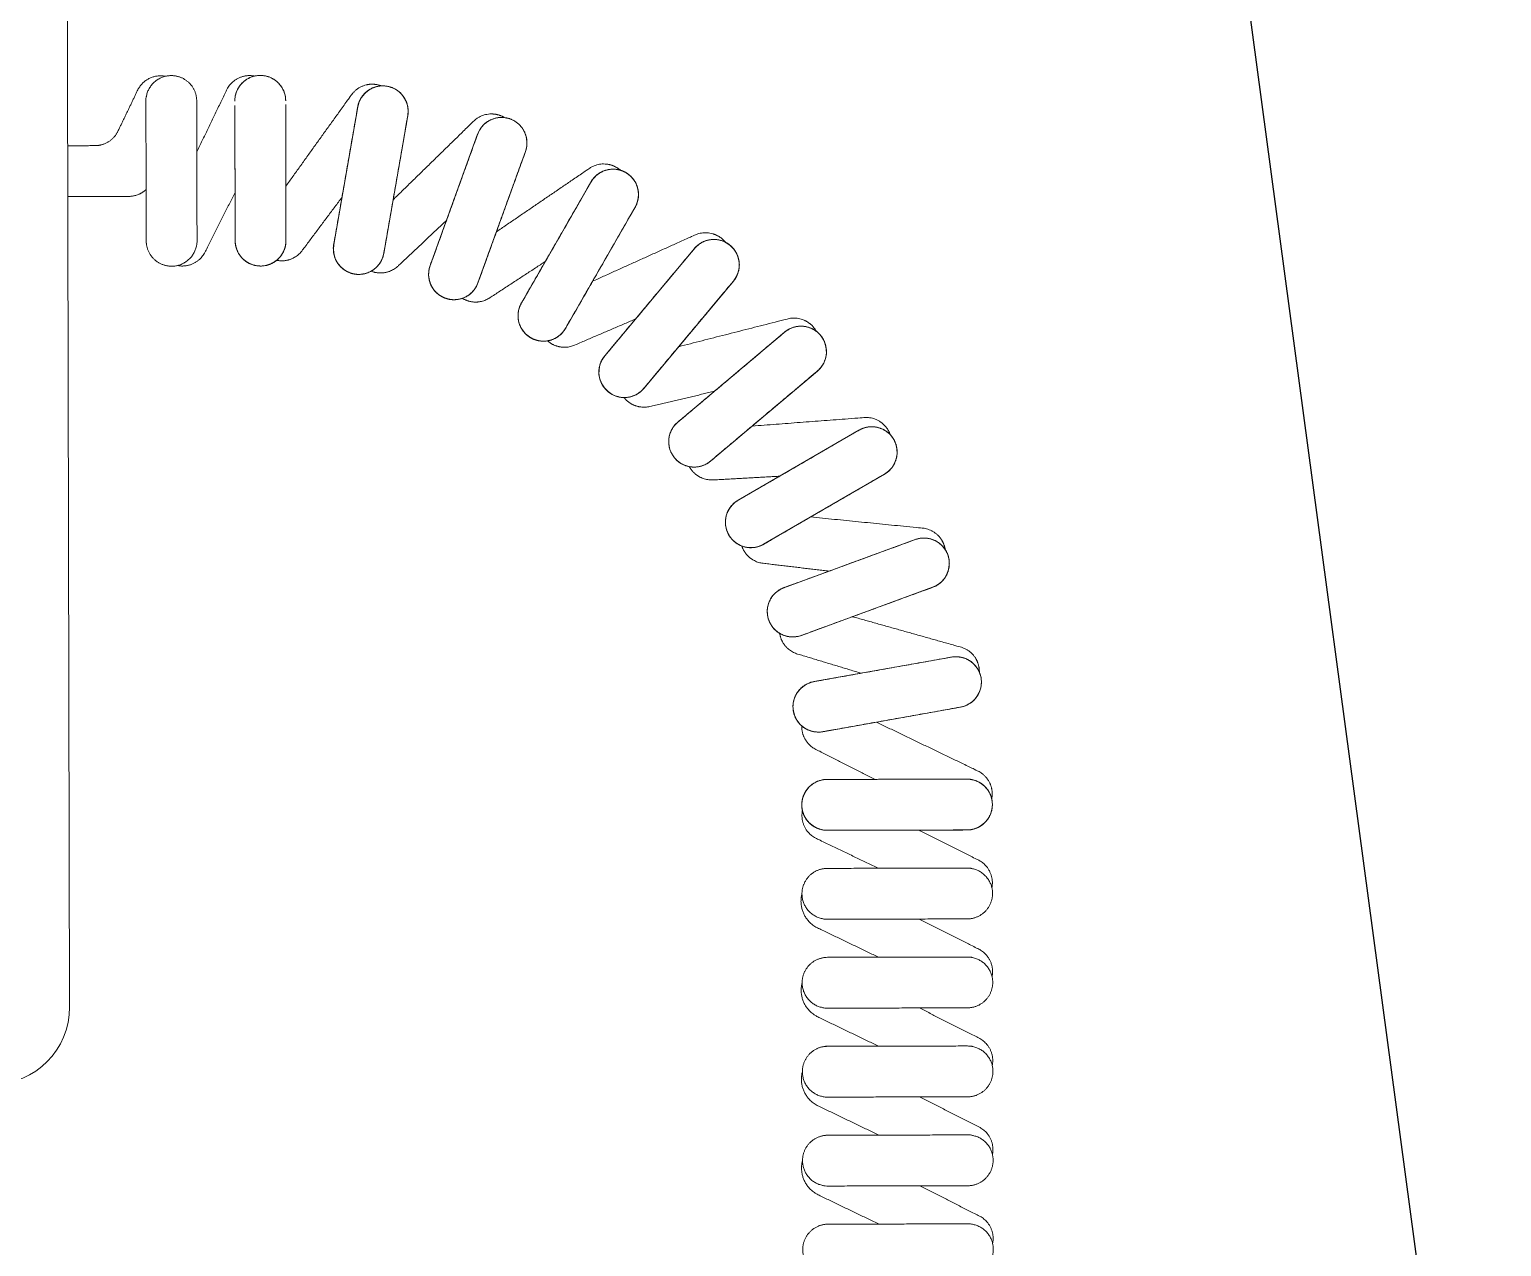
# Model space of a CAD drawing. Header units: inches. Extents: x 164.3 to 247.9, y 15.6 to 56.7.
# Drawn here: x 211.2741 to 211.4131, y 29.3189 to 29.4339 of the extents above; entities that cross this region are included whole.
import ezdxf

# ---------------------------------------------------------------- set-up
doc = ezdxf.new("R2010")
doc.units = ezdxf.units.IN
doc.header["$MEASUREMENT"] = 0
doc.layers.get('0').update_dxf_attribs({"lineweight": 0})
doc.layers.add('EQUI', color=3, linetype='Continuous', lineweight=0)
doc.layers.add('EQUIP', color=3, linetype='Continuous', lineweight=0)

# ---------------------------------------------------------------- blocks, each defined once
blk = doc.blocks.new('IP PHONE')
at = {"layer": 'EQUI'}
blk.add_lwpolyline([(-60.62395608199586, 91.66312525438843), (-65.02895338892995, 91.66312525438843, 0.414213562373095), (-67.52839207394572, 89.16368656937266), (-67.52839207394572, 2.499438685015775, 0.414213562373095), (-65.02895338892995, 0), (-54.51309912833692, 0)], format="xyb", dxfattribs=at)
at = {"layer": 'EQUIP', "extrusion": (0.9848077530173087, 0.1736481776380034, 0)}
blk.add_line((-76.94267869367593, 31.70160895608012), (-76.15478468823989, 27.23323991401111), dxfattribs=at)
at = {"layer": 'EQUIP', "extrusion": (-0.9848077530172512, -0.1736481776383291, 0)}
blk.add_line((-77.77964615473047, 26.94673299959032), (-78.56754017860754, 31.41510204165934), dxfattribs=at)
at = {"layer": 'EQUIP', "extrusion": (0.9396926208041426, 0.3420201432755706, 0)}
blk.add_line((-80.8343935544147, 30.80770050709367), (-79.28254527368091, 26.5440323915164), dxfattribs=at)
at = {"layer": 'EQUIP', "extrusion": (-0.9396926208040295, -0.3420201432758815, 0)}
blk.add_line((-80.83297003962878, 25.97972392579476), (-82.38481832036257, 30.24339204137209), dxfattribs=at)
at = {"layer": 'EQUIP', "extrusion": (0.8660254038199804, 0.4999999999384399, 0)}
blk.add_line((-84.51175894003694, 29.25158334171118), (-82.24310850405686, 25.32216555993904), dxfattribs=at)
at = {"layer": 'EQUIP', "extrusion": (-0.8660254038198152, -0.499999999938726, 0)}
blk.add_line((-83.67198771251662, 24.49720176671354), (-85.94063813005585, 28.42661955770626), dxfattribs=at)
at = {"layer": 'EQUIP'}
blk.add_line((-74.6047897502877, 27.36884690305214), (-74.6047897502877, 27.36884690305214, 2.887373259662348), dxfattribs=at)
at = {"layer": 'EQUIP', "extrusion": (0, 0, -1)}
for p, q in [((-87.86303996767998, 27.08053930475813), (-84.9465192063447, 23.60476521305856)), ((-86.21043705787201, 22.54421221228949), (-89.1269578192074, 26.0199863039893)), ((-90.7864096512277, 24.36053445352746), (-87.31063556874852, 21.44401369219236)), ((-88.37118856951736, 20.18009584066527), (-91.8469626519967, 23.09661660200032)), ((-93.19304291416535, 21.17421477359647), (-89.26362512317286, 18.90556435605748)), ((-90.08858891639812, 17.47668515681818), (-94.01800670739055, 19.74533557435717))]:
    blk.add_line(p, q, dxfattribs=at)
at = {"layer": 'EQUIP', "extrusion": (0.3420201433757893, 0.939692620767666, 0)}
blk.add_line((-95.0098154070518, 17.61839496390354), (-90.74614728225407, 16.06654668316952), dxfattribs=at)
at = {"layer": 'EQUIP', "extrusion": (-0.3420201433754785, -0.9396926207677792, 0)}
blk.add_line((-91.3104557479756, 14.51612191722143), (-95.57412387277338, 16.06797019795567), dxfattribs=at)
at = {"layer": 'EQUIP', "extrusion": (0.1736481776958901, 0.9848077530071018, 0)}
blk.add_line((-96.18152539811842, 13.80111681292783), (-91.71315635604958, 13.01322279827104), dxfattribs=at)
at = {"layer": 'EQUIP', "extrusion": (-0.1736481776955642, -0.9848077530071593, 0)}
blk.add_line((-91.9996632704702, 11.38836132256), (-96.46803231253938, 12.17625534643764), dxfattribs=at)
at = {"layer": 'EQUIP', "extrusion": (2.192898399131141e-12, 1, 0)}
blk.add_line((-96.67257109458887, 9.83836639382838), (-92.13527025951095, 9.83836639382838), dxfattribs=at)
at = {"layer": 'EQUIP', "extrusion": (-1.862173052979461e-12, -1, 0)}
blk.add_line((-92.13527025951095, 8.188438825818878), (-96.67257109458887, 8.188438825818878), dxfattribs=at)
at = {"layer": 'EQUIP'}
for points in [[(-76.94267869367593, 31.70160895608012, 2.887373259662348), (-76.94267869367593, 31.70160895608012, 0)], [(-78.56754017860754, 31.41510204165934, 2.887373259662348), (-78.56754017860754, 31.41510204165934, 0)], [(-80.8343935544147, 30.80770050709367, 0), (-80.8343935544147, 30.80770050709367, 2.887373259662348)], [(-82.38481832036257, 30.24339204137209, 2.887373259662348), (-82.38481832036257, 30.24339204137209, 0)], [(-84.51175894003694, 29.25158334171118, 2.887373259662348), (-84.51175894003694, 29.25158334171118, 0)], [(-85.94063813005585, 28.42661955770626, 2.887373259662348), (-85.94063813005585, 28.42661955770626, 0)], [(-87.86303996767998, 27.08053930475813, 0), (-87.86303996767998, 27.08053930475813, 2.887373259662348)], [(-77.77964615473047, 26.94673299959032, 0), (-77.77964615473047, 26.94673299959032, 2.887373259662348)], [(-89.1269578192074, 26.0199863039893, 0), (-89.1269578192074, 26.0199863039893, 2.887373259662348)], [(-80.83297003962878, 25.97972392579476, 2.887373259662348), (-80.83297003962878, 25.97972392579476, 0)], [(-83.67198771251662, 24.49720176671354, 0), (-83.67198771251662, 24.49720176671354, 2.887373259662348)], [(-90.7864096512277, 24.36053445352746, 2.887373259662348), (-90.7864096512277, 24.36053445352746, 0)], [(-91.8469626519967, 23.09661660200032, 2.887373259662348), (-91.8469626519967, 23.09661660200032, 0)], [(-86.21043705787201, 22.54421221228949, 2.887373259662348), (-86.21043705787201, 22.54421221228949, 0)], [(-93.19304291416535, 21.17421477359647, 2.887373259662348), (-93.19304291416535, 21.17421477359647, 0)], [(-88.37118856951736, 20.18009584066527, 0), (-88.37118856951736, 20.18009584066527, 2.887373259662348)], [(-94.01800670739055, 19.74533557435717, 2.887373259662348), (-94.01800670739055, 19.74533557435717, 0)], [(-95.0098154070518, 17.61839496390354, 2.887373259662348), (-95.0098154070518, 17.61839496390354, 0)], [(-90.08858891639812, 17.47668515681818, 2.887373259662348), (-90.08858891639812, 17.47668515681818, 0)], [(-95.57412387277338, 16.06797019795567, 2.887373259662348), (-95.57412387277338, 16.06797019795567, 0)], [(-91.3104557479756, 14.51612191722143, 0), (-91.3104557479756, 14.51612191722143, 2.887373259662348)], [(-96.18152539811842, 13.80111681292783, 2.887373259662348), (-96.18152539811842, 13.80111681292783, 0)], [(-96.46803231253938, 12.17625534643764, 0), (-96.46803231253938, 12.17625534643764, 2.887373259662348)], [(-91.9996632704702, 11.38836132256, 2.887373259662348), (-91.9996632704702, 11.38836132256, 0)], [(-96.67257109458887, 9.83836639382838, 2.887373259662348), (-96.67257109458887, 9.83836639382838, 0)], [(-96.67257109458887, 8.188438825818878, 2.887373259662348), (-96.67257109458887, 8.188438825818878, 0)], [(-92.13527025951095, 8.188438825818878, 2.887373259662348), (-92.13527025951095, 8.188438825818878, 0)]]:
    blk.add_polyline3d(points, dxfattribs=at)
at = {"layer": 'EQUIP', "extrusion": (0, 0, -1)}
for centre, major_axis, ratio, start_param, end_param in [((-77.75510944536234, 31.5583554988699), (-0.5833374890177208, 0.5833374890177212), 0.9999999999994218, 5.323254218611297, 8.46484687220109), ((-81.60960593738838, 30.52554627423285), (-0.5833374890177293, 0.5833374890177297), 0.999999999999271, 5.148721293435767, 8.29031394702556), ((-88.49499889344344, 26.55026280437374), (-0.5833374890178232, 0.5833374890178239), 0.9999999999989281, 4.799655443064189, 7.941248096653982), ((-76.96721542148504, 27.08998645680083), (-0.5833374890173704, 0.5833374890173708), 0.9999999999990994, 2.181661565021929, 5.323254218611722), ((-82.95754811750692, 24.9096836633264), (-0.5833374890170336, 0.5833374890170344), 0.9999999999994623, 1.832595714664961, 4.974188368254755), ((-91.3166861516126, 23.72857552776378), (0.5833374890178378, 0.5833374890178373), 0.9999999999992673, 3.054326191070709, 6.195918844660502), ((-93.60552480155741, 20.45977516936637), (-0.5833374890178968, 0.5833374890178975), 0.9999999999995353, 4.450589592656495, 7.592182246246288), ((-95.29196963991285, 16.84318258092958), (0.5833374890177734, 0.5833374890177729), 0.9999999999995481, 2.705260340643865, 5.846852994233658), ((-91.02830151511472, 15.29133430019567), (0.583337489017248, 0.5833374890172476), 0.9999999999997696, -0.4363323129455996, 2.705260340644194), ((-96.32477885532859, 12.98868607968262), (-0.5833374890177099, 0.5833374890177104), 0.9999999999996217, 4.101523742214646, 7.243116395804439), ((-91.85640981325997, 12.20079206502578), (-0.5833374890172535, 0.583337489017254), 0.9999999999999117, 0.9599310886255392, 4.101523742215332), ((-96.67257109458887, 9.013402609823459), (-0.5833374890178419, 0.5833374890178423), 0.9999999999993581, 3.926990816988273, 7.068583470578066), ((-92.13527025951095, 9.013402609823459), (-0.5833374890171459, 0.5833374890171465), 0.999999999999612, 0.7853981633976422, 3.926990816987435)]:
    blk.add_ellipse(centre, major_axis=major_axis, ratio=ratio, start_param=start_param, end_param=end_param, dxfattribs=at)
at = {"layer": 'EQUIP', "extrusion": (0, 0, -0.9999999999999998)}
for centre, major_axis, ratio, start_param, end_param in [((-85.22619853504642, 28.83910145431895), (-0.5833374890177919, 0.5833374890177925), 0.9999999999997744, 4.974188368254928, 8.115781021844722), ((-85.57847813210867, 23.07448871267388), (-0.5833374890171007, 0.5833374890171013), 0.9999999999999463, 1.65806278947603, 4.799655443065823), ((-87.84091206913331, 20.81205476642867), (-0.5833374890171015, 0.583337489017102), 0.999999999999875, 1.483529864274254, 4.625122517864048)]:
    blk.add_ellipse(centre, major_axis=major_axis, ratio=ratio, start_param=start_param, end_param=end_param, dxfattribs=at)
at = {"layer": 'EQUIP', "extrusion": (0, 0, -0.9999999999999999)}
for centre, major_axis, ratio, start_param, end_param in [((-80.05775765665453, 26.26187815865552), (-0.5833374890169372, 0.5833374890169374), 0.9999999999999835, 2.007128639846005, 5.148721293435798), ((-89.67610701056492, 18.19112475182737), (-0.583337489017031, 0.5833374890170312), 0.9999999999999476, 1.308996939066339, 4.450589592656132)]:
    blk.add_ellipse(centre, major_axis=major_axis, ratio=ratio, start_param=start_param, end_param=end_param, dxfattribs=at)
at = {"layer": 'EQUIP'}
for points, weights, knots in [([(-74.6047897502877, 31.90614773813013, 2.887373259662348), (-74.6047897502877, 31.90614773813013, 1.443686629831174), (-74.6047897502877, 31.90614773813013), (-74.6047897502877, 31.90614773813013, 1.443686629831174), (-74.6047897502877, 31.90614773813013, 2.887373259662348), (-74.60478974546925, 32.73111152654042, 2.887373259662348), (-73.77982595706013, 32.73111152653928, 2.887373259662348), (-72.95486216865098, 32.73111152653809, 2.887373259662348), (-72.954862168653, 31.90614773812896, 2.887373259662348), (-72.9548621686528, 32.73111152653954, 2.887373259662348), (-73.77982595706226, 32.73111152653956, 2.887373259662348), (-74.60478974547169, 32.73111152653954, 2.887373259662348), (-74.60478974547158, 31.90614773813013, 2.887373259662348)], [1, 1, 1, 1, 1, 0.7071067811865476, 1, 0.7071067811865476, 1, 0.7071067811865476, 1, 0.7071067811865476, 1], [0, 0, 0, 1, 1, 2, 2, 3.570796326794897, 3.570796326794897, 5.141592653589793, 5.141592653589793, 6.71238898038469, 6.71238898038469, 8.283185307179586, 8.283185307179586, 8.283185307179586]), ([(-72.95486218227785, 31.90614773813013, 2.887373259662348), (-72.95486218227785, 31.90614773813013, 1.443686629831174), (-72.95486218227785, 31.90614773813013), (-72.95486216865098, 32.73111152653809), (-73.77982595706013, 32.73111152653928), (-74.60478974546925, 32.73111152654042), (-74.6047897454713, 31.9061477381313), (-74.60478974546925, 32.73111152654042), (-73.77982595706013, 32.73111152653928), (-72.95486216865098, 32.73111152653809), (-72.954862168653, 31.90614773812896), (-72.95486218227785, 31.90614773813013, 1.443686629831174), (-72.95486218227785, 31.90614773813013, 2.887373259662348)], [1, 1, 1, 0.7071067811865476, 1, 0.7071067811865476, 1, 0.7071067811865476, 1, 0.7071067811865476, 1, 1, 1], [0, 0, 0, 1, 1, 2.570796326794897, 2.570796326794897, 4.141592653589793, 4.141592653589793, 5.71238898038469, 5.71238898038469, 7.283185307179586, 7.283185307179586, 8.283185307179586, 8.283185307179586, 8.283185307179586]), ([(-71.71741650166018, 30.25267757454765), (-72.20046329977342, 31.25113318666868), (-72.68351009788665, 32.24958879878972), (-72.95759736555573, 32.83737085523794), (-73.59347002402143, 32.7097874054229)], [1, 1, 1, 0.7861516929393525, 1], [0, 0, 0, 1, 1, 2.332477845034552, 2.332477845034552, 2.332477845034552]), ([(-71.71741650166018, 31.90614773813013), (-71.71741650166018, 29.63749732059114), (-71.71741650166018, 27.36884690305214), (-71.71741649684418, 26.54388311464475), (-70.89245270843566, 26.54388311464359), (-70.0674889200271, 26.54388311464243), (-70.06748892002642, 27.36884690305098), (-70.06748891520976, 29.63749732059114), (-70.06748891520976, 31.90614773813013), (-70.06748892002565, 32.73111152653954), (-70.89245270843509, 32.73111152653956), (-71.71741649684449, 32.73111152653954), (-71.71741649684441, 31.90614773813013)], [1, 1, 1, 0.7071067811865476, 1, 0.7071067811865476, 1, 1, 1, 0.7071067811865476, 1, 0.7071067811865476, 1], [0, 0, 0, 1, 1, 2.570796326794897, 2.570796326794897, 4.141592653589793, 4.141592653589793, 5.141592653589793, 5.141592653589793, 6.71238898038469, 6.71238898038469, 8.283185307179586, 8.283185307179586, 8.283185307179586]), ([(-70.706096775395, 32.7097874054227), (-70.07022411692961, 32.83737085523774), (-69.79613684445681, 32.24958880250145), (-69.47648458655917, 31.58886901741383), (-69.15683234229994, 30.92814923603794), (-68.93153524597676, 30.46246110941178), (-68.41421114889323, 30.46246110941263), (-67.97130161141945, 30.46246110736854), (-67.5283920739457, 30.46246110619188)], [1, 0.7861516929393805, 1, 1, 1, 0.847202679915619, 1, 1, 1], [0, 0, 0, 1.332477845034461, 1.332477845034461, 2.332477845034461, 2.332477845034461, 3.452675240868213, 3.452675240868213, 3.877036022694073, 3.877036022694073, 3.877036022694073]), ([(-76.15478468823989, 27.23323991401111, 2.887373259662348), (-76.15478468823989, 27.23323991401111, 1.443686629831174), (-76.15478468823989, 27.23323991401111), (-76.15478468823989, 27.23323991401111, 1.443686629831174), (-76.15478468823989, 27.23323991401111, 2.887373259662348), (-76.0115312282258, 26.42080918049314, 2.887373259662348), (-76.82396196300903, 26.27755572201755, 2.887373259662348), (-77.63639269779227, 26.13430226354194, 2.887373259662348), (-77.77964615626826, 26.94673299832525, 2.887373259662348), (-78.17359316666901, 29.18091752062483, 2.887373259662348), (-78.56754017860754, 31.41510204165934, 2.887373259662348), (-78.71079363862174, 32.22753277517816, 2.887373259662348), (-77.89836290383784, 32.37078623365377, 2.887373259662348), (-77.08593216905393, 32.51403969212939, 2.887373259662348), (-76.94267871057843, 31.70160895734551, 2.887373259662348), (-76.54873169095791, 29.46742443504561, 2.887373259662348), (-76.15478468823989, 27.23323991401111, 2.887373259662348), (-76.0115312282266, 26.42080918049186, 2.887373259662348), (-76.82396196300988, 26.27755572201744, 2.887373259662348), (-77.63639269779316, 26.13430226354302, 2.887373259662348), (-77.77964615626831, 26.94673299832641, 2.887373259662348), (-78.17359316666901, 29.18091752062483, 2.887373259662348), (-78.56754017860754, 31.41510204165934, 2.887373259662348), (-78.71079363862168, 32.22753277517884, 2.887373259662348), (-77.89836290383784, 32.37078623365383, 2.887373259662348), (-77.08593216905399, 32.51403969212885, 2.887373259662348), (-76.94267871057849, 31.70160895734492, 2.887373259662348), (-76.54873169095791, 29.46742443504561, 2.887373259662348), (-76.15478468823989, 27.23323991401111, 2.887373259662348)], [1, 1, 1, 1, 1, 0.7071067811865476, 1, 0.7071067811865476, 1, 1, 1, 0.7071067811865476, 1, 0.7071067811865476, 1, 1, 1, 0.7071067811865476, 1, 0.7071067811865476, 1, 1, 1, 0.7071067811865476, 1, 0.7071067811865476, 1, 1, 1], [0, 0, 0, 1, 1, 2, 2, 3.570796326794897, 3.570796326794897, 5.141592653589793, 5.141592653589793, 6.141592653589793, 6.141592653589793, 7.71238898038469, 7.71238898038469, 9.283185307179586, 9.283185307179586, 10.28318530717959, 10.28318530717959, 11.85398163397448, 11.85398163397448, 13.42477796076938, 13.42477796076938, 14.42477796076938, 14.42477796076938, 15.99557428756427, 15.99557428756427, 17.56637061435917, 17.56637061435917, 18.56637061435917, 18.56637061435917, 18.56637061435917]), ([(-74.6047897502877, 29.13511394257256), (-75.66993836805057, 30.61103305625005), (-76.73508698581344, 32.08695216992754), (-77.10707753418689, 32.61820974145166), (-77.71113522462937, 32.3821464425238)], [1, 1, 1, 0.7861516929279699, 1], [0, 0, 0, 1, 1, 2.332477845071386, 2.332477845071386, 2.332477845071386]), ([(-72.95486218227785, 27.36884690305214, 2.887373259662348), (-72.95486218227785, 29.63749732059114, 2.887373259662348), (-72.95486218227785, 31.90614773813013, 2.887373259662348), (-72.95486218227785, 29.63749732059114, 2.887373259662348), (-72.95486218227785, 27.36884690305214, 2.887373259662348), (-72.95486216865436, 26.54388311464242, 2.887373259662348), (-73.77982595706294, 26.54388311464359, 2.887373259662348), (-74.60478974547146, 26.54388311464476, 2.887373259662348), (-74.6047897454707, 27.36884690305331, 2.887373259662348), (-74.6047897502877, 29.63749732059114, 2.887373259662348), (-74.6047897502877, 31.90614773813013, 2.887373259662348), (-74.6047897502877, 29.63749732059114, 2.887373259662348), (-74.6047897502877, 27.36884690305214, 2.887373259662348), (-74.60478974547135, 26.54388311464475, 2.887373259662348), (-73.77982595706283, 26.54388311464359, 2.887373259662348), (-72.95486216865427, 26.54388311464243, 2.887373259662348), (-72.95486216865359, 27.36884690305098, 2.887373259662348)], [1, 1, 1, 1, 1, 0.7071067811865477, 1, 0.7071067811865477, 1, 1, 1, 1, 1, 0.7071067811865476, 1, 0.7071067811865476, 1], [0, 0, 0, 1, 1, 2, 2, 3.570796326794896, 3.570796326794896, 5.141592653589793, 5.141592653589793, 6.141592653589793, 6.141592653589793, 7.141592653589793, 7.141592653589793, 8.712388980384688, 8.712388980384688, 10.28318530717959, 10.28318530717959, 10.28318530717959]), ([(-72.95486218227785, 27.36884690305214, 2.887373259662348), (-72.95486218227785, 27.36884690305214, 1.443686629831174), (-72.95486218227785, 27.36884690305214), (-72.95486218227785, 29.63749732059114), (-72.95486218227785, 31.90614773813013), (-72.95486218227785, 29.63749732059114), (-72.95486218227785, 27.36884690305214), (-72.95486216865436, 26.54388311464242), (-73.77982595706294, 26.54388311464359), (-74.60478974547146, 26.54388311464476), (-74.6047897454707, 27.36884690305331), (-74.6047897502877, 29.63749732059114), (-74.6047897502877, 31.90614773813013), (-74.6047897502877, 29.63749732059114), (-74.6047897502877, 27.36884690305214), (-74.60478974547146, 26.54388311464476), (-73.77982595706294, 26.54388311464359), (-72.95486216865436, 26.54388311464242), (-72.95486216865359, 27.36884690305098), (-72.95486218227785, 27.36884690305214, 1.443686629831174), (-72.95486218227785, 27.36884690305214, 2.887373259662348)], [1, 1, 1, 1, 1, 1, 1, 0.7071067811865477, 1, 0.7071067811865477, 1, 1, 1, 1, 1, 0.7071067811865477, 1, 0.7071067811865477, 1, 1, 1], [0, 0, 0, 1, 1, 2, 2, 3, 3, 4.570796326794897, 4.570796326794897, 6.141592653589793, 6.141592653589793, 7.141592653589793, 7.141592653589793, 8.141592653589793, 8.141592653589793, 9.71238898038469, 9.71238898038469, 11.28318530717959, 11.28318530717959, 12.28318530717959, 12.28318530717959, 12.28318530717959]), ([(-79.28254527368091, 26.5440323915164, 2.887373259662348), (-79.28254527368091, 26.5440323915164, 1.443686629831174), (-79.28254527368091, 26.5440323915164), (-79.28254527368091, 26.5440323915164, 1.443686629831174), (-79.28254527368091, 26.5440323915164, 2.887373259662348), (-79.00039103914824, 25.76882000736634, 2.887373259662348), (-79.77560342354627, 25.48666577425766, 2.887373259662348), (-80.55081580794428, 25.20451154114894, 2.887373259662348), (-80.83297004105256, 25.97972392554681, 2.887373259662348), (-81.60889417999567, 28.11155798358342, 2.887373259662348), (-82.38481832036257, 30.24339204137209, 2.887373259662348), (-82.66697255489657, 31.0186044255226, 2.887373259662348), (-81.89176017049766, 31.30075865863182, 2.887373259662348), (-81.11654778609869, 31.58291289174101, 2.887373259662348), (-80.83439355298944, 30.80770050734205, 2.887373259662348), (-80.0584694140478, 28.67586644930503, 2.887373259662348), (-79.28254527368091, 26.5440323915164, 2.887373259662348), (-79.11964344981817, 26.09646331295352, 2.887373259662348), (-79.42579873079774, 25.73160165699332, 2.887373259662348), (-79.73195401177736, 25.36674000103312, 2.887373259662348), (-80.20101111519551, 25.44944742388412, 2.887373259662348), (-80.67006821861372, 25.53215484673515, 2.887373259662348), (-80.8329700410523, 25.97972392554632, 2.887373259662348), (-81.60889417999567, 28.11155798358342, 2.887373259662348), (-82.38481832036257, 30.24339204137209, 2.887373259662348), (-82.66697255489663, 31.01860442552228, 2.887373259662348), (-81.89176017049817, 31.30075865863151, 2.887373259662348), (-81.11654778609972, 31.58291289174073, 2.887373259662348), (-80.83439355298992, 30.80770050734208, 2.887373259662348), (-80.0584694140478, 28.67586644930503, 2.887373259662348), (-79.28254527368091, 26.5440323915164, 2.887373259662348)], [1, 1, 1, 1, 1, 0.7071067811865477, 1, 0.7071067811865477, 1, 1, 1, 0.7071067811865476, 1, 0.7071067811865476, 1, 1, 1, 0.8660254037844386, 1, 0.8660254037844386, 1, 0.8660254037844386, 1, 1, 1, 0.7071067811865477, 1, 0.7071067811865477, 1, 1, 1], [0, 0, 0, 1, 1, 2, 2, 3.570796326794897, 3.570796326794897, 5.141592653589793, 5.141592653589793, 6.141592653589793, 6.141592653589793, 7.71238898038469, 7.71238898038469, 9.283185307179586, 9.283185307179586, 10.28318530717959, 10.28318530717959, 11.33038285837618, 11.33038285837618, 12.37758040957278, 12.37758040957278, 13.42477796076938, 13.42477796076938, 14.42477796076938, 14.42477796076938, 15.99557428756428, 15.99557428756428, 17.56637061435917, 17.56637061435917, 18.56637061435917, 18.56637061435917, 18.56637061435917]), ([(-78.08635520623841, 28.6861664755794), (-79.39161248629327, 29.95470194908859), (-80.69686976634813, 31.22323742259778), (-81.15546084954894, 31.68182850882419), (-81.70934958469675, 31.34445802467121)], [1, 1, 1, 0.7861516929212559, 1], [0, 0, 0, 1, 1, 2.332477845093114, 2.332477845093114, 2.332477845093114]), ([(-82.24310850405686, 25.32216555993904, 2.887373259662348), (-82.24310850405686, 25.32216555993904, 1.443686629831174), (-82.24310850405686, 25.32216555993904), (-82.24310850405686, 25.32216555993904, 1.443686629831174), (-82.24310850405686, 25.32216555993904, 2.887373259662348), (-82.00496198688813, 24.90968366325851, 2.887373259662348), (-82.24310851957242, 24.49720176907118, 2.887373259662348), (-82.4812550522567, 24.08471987488386, 2.887373259662348), (-82.95754811756609, 24.08471987491782, 2.887373259662348), (-83.43384118287545, 24.08471987495179, 2.887373259662348), (-83.67198771550059, 24.49720176917305, 2.887373259662348), (-84.80631292128623, 26.4619106622099, 2.887373259662348), (-85.94063813005585, 28.42661955770626, 2.887373259662348), (-86.35312002719485, 29.14105915815824, 2.887373259662348), (-85.6386804292012, 29.55354105231274, 2.887373259662348), (-84.92424083120756, 29.96602294646726, 2.887373259662348), (-84.51175893705278, 29.25158334847345, 2.887373259662348), (-83.3774337220469, 27.28687445082511, 2.887373259662348), (-82.24310850405686, 25.32216555993904, 2.887373259662348), (-81.8306266253602, 24.60772595948649, 2.887373259662348), (-82.54506622335322, 24.19524406533318, 2.887373259662348), (-83.25950582134624, 23.78276217117985, 2.887373259662348), (-83.67198771549994, 24.4972017691731, 2.887373259662348), (-84.80631292128623, 26.4619106622099, 2.887373259662348), (-85.94063813005585, 28.42661955770626, 2.887373259662348), (-86.17878466566629, 28.83910145438676, 2.887373259662348), (-85.94063813298206, 29.2515833485746, 2.887373259662348), (-85.7024916002978, 29.6640652427624, 2.887373259662348), (-85.22619853498787, 29.6640652427285, 2.887373259662348), (-84.74990546967791, 29.66406524269453, 2.887373259662348), (-84.51175893705224, 29.25158334847285, 2.887373259662348), (-83.3774337220469, 27.28687445082511, 2.887373259662348), (-82.24310850405686, 25.32216555993904, 2.887373259662348)], [1, 1, 1, 1, 1, 0.8660254037844386, 1, 0.8660254037844386, 1, 0.8660254037844386, 1, 1, 1, 0.7071067811865476, 1, 0.7071067811865476, 1, 1, 1, 0.7071067811865476, 1, 0.7071067811865476, 1, 1, 1, 0.8660254037844386, 1, 0.8660254037844386, 1, 0.8660254037844386, 1, 1, 1], [0, 0, 0, 1, 1, 2, 2, 3.047197551196598, 3.047197551196598, 4.094395102393196, 4.094395102393196, 5.141592653589793, 5.141592653589793, 6.141592653589793, 6.141592653589793, 7.71238898038469, 7.71238898038469, 9.283185307179586, 9.283185307179586, 10.28318530717959, 10.28318530717959, 11.85398163397448, 11.85398163397448, 13.42477796076938, 13.42477796076938, 14.42477796076938, 14.42477796076938, 15.47197551196598, 15.47197551196598, 16.51917306316258, 16.51917306316258, 17.56637061435917, 17.56637061435917, 18.56637061435917, 18.56637061435917, 18.56637061435917]), ([(-81.43706894501906, 27.63947203448362), (-82.94277530660605, 28.66208005474286), (-84.44848166819304, 29.6846880750021), (-84.97973923103599, 30.05667862395242), (-85.4666293819418, 29.62825178602731)], [1, 1, 1, 0.7861516929203411, 1], [0, 0, 0, 1, 1, 2.332477845096073, 2.332477845096073, 2.332477845096073]), ([(-76.4254322257558, 28.76815839712629), (-75.78458125638483, 27.91546764155277), (-75.14373028701385, 27.06277688597925), (-74.8319243868429, 26.61747189983657), (-74.29973044085324, 26.72832790177389)], [1, 1, 1, 0.8350089543278545, 1], [0, 0, 0, 1, 1, 2.165294536275021, 2.165294536275021, 2.165294536275021]), ([(-72.95486218227785, 28.92744397016526), (-72.47181537494407, 27.97642490166848), (-71.9887685676103, 27.0254058331717), (-71.71468129894785, 26.43762377459251), (-71.07880863862599, 26.56520722711016)], [1, 1, 1, 0.7861516918505295, 1], [0, 0, 0, 1, 1, 2.332477848558059, 2.332477848558059, 2.332477848558059]), ([(-70.0674889163883, 29.03603002087956), (-69.82940943091165, 28.81253353218264), (-69.50286307606336, 28.81253353218233), (-68.51562757500443, 28.81253352918793), (-67.52839207394572, 28.81253352805504)], [1, 0.929807311735079, 1, 1, 1], [0, 0, 0, 0.7538147440544885, 0.7538147440544885, 1.375485539293862, 1.375485539293862, 1.375485539293862]), ([(-79.81561685471581, 28.00863456079975), (-79.03643366178039, 27.28018069766185), (-78.25725046884497, 26.55172683452395), (-77.87285520362155, 26.16733155706581), (-77.3679964222141, 26.36891791614545)], [1, 1, 1, 0.8350089543203257, 1], [0, 0, 0, 0.9999999999999996, 0.9999999999999996, 2.165294536302386, 2.165294536302386, 2.165294536302386]), ([(-84.9465192063447, 23.60476521305856, 2.887373259662348), (-84.9465192063447, 23.60476521305856, 1.443686629831174), (-84.9465192063447, 23.60476521305856), (-84.9465192063447, 23.60476521305856, 1.443686629831174), (-84.9465192063447, 23.60476521305856, 2.887373259662348), (-84.41624270460258, 22.97280628832655, 2.887373259662348), (-85.04820163052932, 22.44252978674717, 2.887373259662348), (-85.68016055645609, 21.91225328516779, 2.887373259662348), (-86.21043705803541, 22.5442122110945, 2.887373259662348), (-87.66869743853971, 24.2820992581394, 2.887373259662348), (-89.1269578192074, 26.0199863039893, 2.887373259662348), (-89.65723432095041, 26.65194522872306, 2.887373259662348), (-89.02527539502248, 27.18222173030188, 2.887373259662348), (-88.39331646909454, 27.71249823188066, 2.887373259662348), (-87.8630399675155, 27.08053930595256, 2.887373259662348), (-86.40477958701234, 25.34265225890834, 2.887373259662348), (-84.9465192063447, 23.60476521305856, 2.887373259662348), (-84.41624270460301, 22.97280628832354, 2.887373259662348), (-85.04820163053097, 22.44252978674589, 2.887373259662348), (-85.68016055645893, 21.91225328516822, 2.887373259662348), (-86.21043705803663, 22.54421221109621, 2.887373259662348), (-87.66869743853971, 24.2820992581394, 2.887373259662348), (-89.1269578192074, 26.0199863039893, 2.887373259662348), (-89.65723432095018, 26.65194522872284, 2.887373259662348), (-89.02527539502287, 27.18222173030162, 2.887373259662348), (-88.39331646909557, 27.71249823188037, 2.887373259662348), (-87.86303996751616, 27.0805393059525, 2.887373259662348), (-86.40477958701234, 25.34265225890834, 2.887373259662348), (-84.9465192063447, 23.60476521305856, 2.887373259662348)], [1, 1, 1, 1, 1, 0.7071067811865476, 1, 0.7071067811865476, 1, 1, 1, 0.7071067811865476, 1, 0.7071067811865476, 1, 1, 1, 0.7071067811865476, 1, 0.7071067811865476, 1, 1, 1, 0.7071067811865476, 1, 0.7071067811865476, 1, 1, 1], [0, 0, 0, 1, 1, 2, 2, 3.570796326794897, 3.570796326794897, 5.141592653589793, 5.141592653589793, 6.141592653589793, 6.141592653589793, 7.71238898038469, 7.71238898038469, 9.283185307179586, 9.283185307179586, 10.28318530717959, 10.28318530717959, 11.85398163397448, 11.85398163397448, 13.42477796076938, 13.42477796076938, 14.42477796076938, 14.42477796076938, 15.99557428756427, 15.99557428756427, 17.56637061435917, 17.56637061435917, 18.56637061435917, 18.56637061435917, 18.56637061435917]), ([(-84.55512122305657, 26.02683389843423), (-86.21552654922513, 26.7724430400088), (-87.87593187539369, 27.51805218158336), (-88.4637139243208, 27.79213944968137), (-88.86881158012292, 27.28567379067323)], [1, 1, 1, 0.7861516929248581, 1], [0, 0, 0, 1, 1, 2.332477845081456, 2.332477845081456, 2.332477845081456]), ([(-83.0224070560543, 26.67195021173922), (-82.12856671972028, 26.08986693934796), (-81.23472638338626, 25.5077836669567), (-80.78942138746953, 25.19597776621899), (-80.32723764925942, 25.48216938292248)], [1, 1, 1, 0.8350089543175548, 1], [0, 0, 0, 1, 1, 2.165294536312458, 2.165294536312458, 2.165294536312458]), ([(-87.31063556874852, 21.44401369219236, 2.887373259662348), (-87.31063556874852, 21.44401369219236, 1.443686629831174), (-87.31063556874852, 21.44401369219236), (-87.31063556874852, 21.44401369219236, 1.443686629831174), (-87.31063556874852, 21.44401369219236, 2.887373259662348), (-86.67867664161133, 20.91373719059121, 2.887373259662348), (-87.20895314329098, 20.28177826474894, 2.887373259662348), (-87.73922964497064, 19.64981933890667, 2.887373259662348), (-88.37118857081299, 20.1800958405864, 2.887373259662348), (-90.10907561075703, 21.6383562213328, 2.887373259662348), (-91.8469626519967, 23.09661660200032, 2.887373259662348), (-92.47892157913516, 23.62689310360068, 2.887373259662348), (-91.94864507745552, 24.25885202944352, 2.887373259662348), (-91.41836857577589, 24.89081095528638, 2.887373259662348), (-90.78640964993295, 24.36053445360662, 2.887373259662348), (-89.04852260998811, 22.90227407285991, 2.887373259662348), (-87.31063556874852, 21.44401369219236, 2.887373259662348), (-86.67867664161139, 20.91373719059237, 2.887373259662348), (-87.20895314329042, 20.28177826474953, 2.887373259662348), (-87.73922964496947, 19.64981933890672, 2.887373259662348), (-88.37118857081236, 20.18009584058584, 2.887373259662348), (-90.10907561075703, 21.6383562213328, 2.887373259662348), (-91.8469626519967, 23.09661660200032, 2.887373259662348), (-92.47892157913584, 23.62689310360131, 2.887373259662348), (-91.94864507745504, 24.25885202944414, 2.887373259662348), (-91.41836857577424, 24.89081095528695, 2.887373259662348), (-90.78640964993178, 24.36053445360662, 2.887373259662348), (-89.04852260998811, 22.90227407285991, 2.887373259662348), (-87.31063556874852, 21.44401369219236, 2.887373259662348)], [1, 1, 1, 1, 1, 0.7071067811865476, 1, 0.7071067811865476, 1, 1, 1, 0.7071067811865476, 1, 0.7071067811865476, 1, 1, 1, 0.7071067811865476, 1, 0.7071067811865476, 1, 1, 1, 0.7071067811865476, 1, 0.7071067811865476, 1, 1, 1], [0, 0, 0, 1, 1, 2, 2, 3.570796326794897, 3.570796326794897, 5.141592653589793, 5.141592653589793, 6.141592653589793, 6.141592653589793, 7.71238898038469, 7.71238898038469, 9.283185307179586, 9.283185307179586, 10.28318530717959, 10.28318530717959, 11.85398163397448, 11.85398163397448, 13.42477796076938, 13.42477796076938, 14.42477796076938, 14.42477796076938, 15.99557428756428, 15.99557428756428, 17.56637061435917, 17.56637061435917, 18.56637061435917, 18.56637061435917, 18.56637061435917]), ([(-87.3457716284708, 23.89725126024945), (-89.1104253284895, 24.34320656525549), (-90.8750790285082, 24.78916187026152), (-91.50152610411253, 24.9570178581537), (-91.81252257753243, 24.38790208084319)], [1, 1, 1, 0.7861516929348952, 1], [0, 0, 0, 1, 1, 2.332477845048976, 2.332477845048976, 2.332477845048976]), ([(-85.94836608998395, 24.79871983560525), (-84.96702749537465, 24.38069346120756), (-83.98568890076535, 23.96266708680986), (-83.49300457877865, 23.73292461706413), (-83.08753910278227, 24.09502570393113)], [1, 1, 1, 0.8350089543186987, 1], [0, 0, 0, 1, 1, 2.1652945363083, 2.1652945363083, 2.1652945363083]), ([(-88.50459019129585, 22.44586057583109), (-87.46557082070402, 22.20459262457771), (-86.42655145011219, 21.96332467332434), (-85.90145774670623, 21.82262623966653), (-85.56503039623925, 22.24963453839098)], [1, 1, 1, 0.8350089543247113, 1], [0, 0, 0, 1, 1, 2.165294536286446, 2.165294536286446, 2.165294536286446]), ([(-89.72422762669811, 21.31543041126378), (-91.53951159949187, 21.44818175407156), (-93.35479557228564, 21.58093309687933), (-94.00087337968304, 21.63745758125532), (-94.20831920025637, 21.02298398055964)], [1, 1, 1, 0.7861516929485981, 1], [0, 0, 0, 0.9999999999999999, 0.9999999999999999, 2.332477845004632, 2.332477845004632, 2.332477845004632]), ([(-89.26362512317286, 18.90556435605748, 2.887373259662348), (-89.26362512317286, 18.90556435605748, 1.443686629831174), (-89.26362512317286, 18.90556435605748), (-89.26362512317286, 18.90556435605748, 1.443686629831174), (-89.26362512317286, 18.90556435605748, 2.887373259662348), (-88.54918551837486, 18.49308245550765, 2.887373259662348), (-88.96166741263022, 17.77864285757261, 2.887373259662348), (-89.37414930688556, 17.06420325963757, 2.887373259662348), (-90.08858890482026, 17.47668515389233, 2.887373259662348), (-92.05329781189434, 18.61101036558767, 2.887373259662348), (-94.01800670739055, 19.74533557435717, 2.887373259662348), (-94.73244629374838, 20.15781746568513, 2.887373259662348), (-94.31996439949364, 20.87225706362128, 2.887373259662348), (-93.90748250523892, 21.58669666155743, 2.887373259662348), (-93.1930429073027, 21.17421476730252, 2.887373259662348), (-91.2283340186691, 20.03988956482698, 2.887373259662348), (-89.26362512317286, 18.90556435605748, 2.887373259662348), (-88.54918551837531, 18.49308245550756, 2.887373259662348), (-88.96166741262999, 17.77864285757266, 2.887373259662348), (-89.37414930688468, 17.06420325963774, 2.887373259662348), (-90.0885889048196, 17.47668515389248, 2.887373259662348), (-92.05329781189434, 18.61101036558767, 2.887373259662348), (-94.01800670739055, 19.74533557435717, 2.887373259662348), (-94.73244629374852, 20.15781746568643, 2.887373259662348), (-94.31996439949319, 20.87225706362202, 2.887373259662348), (-93.90748250523787, 21.5866966615576, 2.887373259662348), (-93.19304290730207, 21.17421476730195, 2.887373259662348), (-91.2283340186691, 20.03988956482698, 2.887373259662348), (-89.26362512317286, 18.90556435605748, 2.887373259662348)], [1, 1, 1, 1, 1, 0.7071067811865476, 1, 0.7071067811865476, 1, 1, 1, 0.7071067811865476, 1, 0.7071067811865476, 1, 1, 1, 0.7071067811865476, 1, 0.7071067811865476, 1, 1, 1, 0.7071067811865476, 1, 0.7071067811865476, 1, 1, 1], [0, 0, 0, 1, 1, 2, 2, 3.570796326794897, 3.570796326794897, 5.141592653589793, 5.141592653589793, 6.141592653589793, 6.141592653589793, 7.71238898038469, 7.71238898038469, 9.283185307179586, 9.283185307179586, 10.28318530717959, 10.28318530717959, 11.85398163397448, 11.85398163397448, 13.42477796076938, 13.42477796076938, 14.42477796076938, 14.42477796076938, 15.99557428756428, 15.99557428756428, 17.56637061435917, 17.56637061435917, 18.56637061435917, 18.56637061435917, 18.56637061435917]), ([(-90.61340978419332, 19.68486288961412), (-89.54827970907883, 19.62768415745148), (-88.48314963396433, 19.57050542528884), (-87.9416012546588, 19.52312608249025), (-87.68443420452064, 20.00206716197599)], [1, 1, 1, 0.8350089543354529, 1], [0, 0, 0, 1, 1, 2.165294536247402, 2.165294536247402, 2.165294536247402]), ([(-91.61822103889847, 18.35981867657853), (-93.42897879823605, 18.17533247330795), (-95.23973655757362, 17.99084627003737), (-95.88581438325389, 17.93432178337642), (-95.98340641471111, 17.29316082872091)], [1, 1, 1, 0.7861516929652422, 1], [0, 0, 0, 1, 1, 2.332477844950771, 2.332477844950771, 2.332477844950771]), ([(-90.74614728225407, 16.06654668316952, 2.887373259662348), (-90.74614728225407, 16.06654668316952, 1.443686629831174), (-90.74614728225407, 16.06654668316952), (-90.74614728225407, 16.06654668316952, 1.443686629831174), (-90.74614728225407, 16.06654668316952, 2.887373259662348), (-89.97093489755565, 15.78439245137355, 2.887373259662348), (-90.2530891307463, 15.0091800670051, 2.887373259662348), (-90.53524336393696, 14.23396768263666, 2.887373259662348), (-91.31045574830537, 14.51612191582723, 2.887373259662348), (-93.44228981037449, 15.29204605758855, 2.887373259662348), (-95.57412387277338, 16.06797019795567, 2.887373259662348), (-96.34933625747306, 16.35012442975238, 2.887373259662348), (-96.06718202428186, 17.12533681412123, 2.887373259662348), (-95.78502779109073, 17.9005491984901, 2.887373259662348), (-95.00981540672166, 17.61839496529842, 2.887373259662348), (-92.87798134465294, 16.84247082353653, 2.887373259662348), (-90.74614728225407, 16.06654668316952, 2.887373259662348), (-89.9709348975552, 15.78439245137301, 2.887373259662348), (-90.25308913074639, 15.00918006700465, 2.887373259662348), (-90.53524336393761, 14.23396768263626, 2.887373259662348), (-91.31045574830594, 14.51612191582728, 2.887373259662348), (-93.44228981037449, 15.29204605758855, 2.887373259662348), (-95.57412387277338, 16.06797019795567, 2.887373259662348), (-96.34933625747311, 16.35012442975139, 2.887373259662348), (-96.06718202428186, 17.12533681412049, 2.887373259662348), (-95.78502779109056, 17.90054919848961, 2.887373259662348), (-95.0098154067216, 17.61839496529871, 2.887373259662348), (-92.87798134465294, 16.84247082353653, 2.887373259662348), (-90.74614728225407, 16.06654668316952, 2.887373259662348)], [1, 1, 1, 1, 1, 0.7071067811865477, 1, 0.7071067811865477, 1, 1, 1, 0.7071067811865476, 1, 0.7071067811865476, 1, 1, 1, 0.7071067811865476, 1, 0.7071067811865476, 1, 1, 1, 0.7071067811865476, 1, 0.7071067811865476, 1, 1, 1], [0, 0, 0, 1, 1, 2, 2, 3.570796326794897, 3.570796326794897, 5.141592653589793, 5.141592653589793, 6.141592653589793, 6.141592653589793, 7.71238898038469, 7.71238898038469, 9.283185307179586, 9.283185307179586, 10.28318530717959, 10.28318530717959, 11.85398163397448, 11.85398163397448, 13.42477796076938, 13.42477796076938, 14.42477796076938, 14.42477796076938, 15.99557428756428, 15.99557428756428, 17.56637061435917, 17.56637061435917, 18.56637061435917, 18.56637061435917, 18.56637061435917]), ([(-92.21074944231668, 16.59961827342516), (-91.15187211237907, 16.72826611246083), (-90.09299478244145, 16.85691395149649), (-89.55144640328524, 16.90429328736039), (-89.38135354415155, 17.42061476525799)], [1, 1, 1, 0.8350089543478668, 1], [0, 0, 0, 1, 1, 2.16529453620228, 2.16529453620228, 2.16529453620228]), ([(-92.97020385666423, 15.12022082261205), (-94.72141644172513, 14.62410259149223), (-96.47262902678602, 14.12798436037241), (-97.09907610707376, 13.96012837093809), (-97.08384906493592, 13.3117614134818)], [1, 1, 1, 0.7861516929814192, 1], [0, 0, 0, 1, 1, 2.332477844898421, 2.332477844898421, 2.332477844898421]), ([(-93.2480748391647, 13.2838703357869), (-92.22762368575528, 13.59443584324057), (-91.20717253234585, 13.90500135069425), (-90.68207882423944, 14.04569978589834), (-90.60422834154986, 14.5837134953689)], [1, 1, 1, 0.8350089543621192, 1], [0, 0, 0, 1, 1, 2.165294536150475, 2.165294536150475, 2.165294536150475]), ([(-91.71315635604958, 13.01322279827104, 2.887373259662348), (-91.71315635604958, 13.01322279827104, 1.443686629831174), (-91.71315635604958, 13.01322279827104), (-91.71315635604958, 13.01322279827104, 1.443686629831174), (-91.71315635604958, 13.01322279827104, 2.887373259662348), (-90.90072561996305, 12.86996934127993, 2.887373259662348), (-91.04397907848474, 12.05753860650461, 2.887373259662348), (-91.1872325370064, 11.24510787172929, 2.887373259662348), (-91.99966327178163, 11.38836133025046, 2.887373259662348), (-94.23384779150479, 11.78230833449882, 2.887373259662348), (-96.46803231253938, 12.17625534643764, 2.887373259662348), (-97.28046304862657, 12.31950880342939, 2.887373259662348), (-97.13720959010436, 13.13193953820513, 2.887373259662348), (-96.99395613158214, 13.94437027298085, 2.887373259662348), (-96.18152539680636, 13.80111681445834, 2.887373259662348), (-93.947340877084, 13.40716980559944, 2.887373259662348), (-91.71315635604958, 13.01322279827104, 2.887373259662348), (-90.90072561996308, 12.8699693412793, 2.887373259662348), (-91.04397907848474, 12.05753860650407, 2.887373259662348), (-91.18723253700637, 11.24510787172883, 2.887373259662348), (-91.99966327178163, 11.38836133025055, 2.887373259662348), (-94.23384779150479, 11.78230833449882, 2.887373259662348), (-96.46803231253938, 12.17625534643764, 2.887373259662348), (-97.28046304862553, 12.31950880342816, 2.887373259662348), (-97.13720959010448, 13.13193953820399, 2.887373259662348), (-96.99395613158339, 13.94437027297982, 2.887373259662348), (-96.18152539680753, 13.80111681445845, 2.887373259662348), (-93.947340877084, 13.40716980559944, 2.887373259662348), (-91.71315635604958, 13.01322279827104, 2.887373259662348)], [1, 1, 1, 1, 1, 0.7071067811865477, 1, 0.7071067811865477, 1, 1, 1, 0.7071067811865476, 1, 0.7071067811865476, 1, 1, 1, 0.7071067811865476, 1, 0.7071067811865476, 1, 1, 1, 0.7071067811865476, 1, 0.7071067811865476, 1, 1, 1], [0, 0, 0, 1, 1, 2, 2, 3.570796326794897, 3.570796326794897, 5.141592653589793, 5.141592653589793, 6.141592653589793, 6.141592653589793, 7.71238898038469, 7.71238898038469, 9.283185307179586, 9.283185307179586, 10.28318530717959, 10.28318530717959, 11.85398163397448, 11.85398163397448, 13.42477796076938, 13.42477796076938, 14.42477796076938, 14.42477796076938, 15.99557428756427, 15.99557428756427, 17.56637061435917, 17.56637061435917, 18.56637061435917, 18.56637061435917, 18.56637061435917]), ([(-93.73909674645921, 11.69507038328879), (-95.3775544554644, 10.9023944307543), (-97.0160121644696, 10.1097184782198), (-97.60379422086444, 9.835631201267262), (-97.47621077111273, 9.199758542913855)], [1, 1, 1, 0.7861516929961403, 1], [0, 0, 0, 1, 1, 2.332477844850782, 2.332477844850782, 2.332477844850782]), ([(-93.69386732662446, 9.83836639382838), (-92.74284825812757, 10.32141319655173), (-91.79182918963068, 10.80445999927508), (-91.29914486014718, 11.03420247788893), (-91.31590220141294, 11.57756114462399)], [1, 1, 1, 0.835008954375362, 1], [0, 0, 0, 1, 1, 2.165294536102341, 2.165294536102341, 2.165294536102341]), ([(-92.13527025951095, 9.83836639382838, 2.887373259662348), (-92.13527025951095, 9.83836639382838, 1.443686629831174), (-92.13527025951095, 9.83836639382838), (-92.13527025951095, 9.83836639382838, 1.443686629831174), (-92.13527025951095, 9.83836639382838, 2.887373259662348), (-91.65897719420218, 9.838366398232694, 2.887373259662348), (-91.4208306615472, 9.425884504028744, 2.887373259662348), (-91.18268412889222, 9.013402609824823, 2.887373259662348), (-91.42083066154657, 8.600920715620191, 2.887373259662348), (-91.65897719420099, 8.188438821415588, 2.887373259662348), (-92.13527025951038, 8.188438821414906, 2.887373259662348), (-94.40392067704991, 8.188438825818878, 2.887373259662348), (-96.67257109458887, 8.188438825818878, 2.887373259662348), (-97.49753488299861, 8.1884388214134, 2.887373259662348), (-97.4975348829986, 9.013402609823117, 2.887373259662348), (-97.49753488299861, 9.838366398232836, 2.887373259662348), (-96.67257109458887, 9.838366398233177, 2.887373259662348), (-94.40392067704991, 9.83836639382838, 2.887373259662348), (-92.13527025951095, 9.83836639382838, 2.887373259662348), (-91.31030647110238, 9.838366398231699, 2.887373259662348), (-91.3103064711024, 9.013402609823146, 2.887373259662348), (-91.31030647110238, 8.188438821414593, 2.887373259662348), (-92.13527025951095, 8.188438821414906, 2.887373259662348), (-94.40392067704991, 8.188438825818878, 2.887373259662348), (-96.67257109458887, 8.188438825818878, 2.887373259662348), (-97.49753488299886, 8.188438821415133, 2.887373259662348), (-97.49753488299831, 9.013402609824567, 2.887373259662348), (-97.49753488299774, 9.838366398234001, 2.887373259662348), (-96.6725710945883, 9.838366398232893, 2.887373259662348), (-94.40392067704991, 9.83836639382838, 2.887373259662348), (-92.13527025951095, 9.83836639382838, 2.887373259662348)], [1, 1, 1, 1, 1, 0.8660254037844386, 1, 0.8660254037844386, 1, 0.8660254037844386, 1, 1, 1, 0.7071067811865476, 1, 0.7071067811865476, 1, 1, 1, 0.7071067811865476, 1, 0.7071067811865476, 1, 1, 1, 0.7071067811865477, 1, 0.7071067811865477, 1, 1, 1], [0, 0, 0, 1, 1, 2, 2, 3.047197551196598, 3.047197551196598, 4.094395102393196, 4.094395102393196, 5.141592653589793, 5.141592653589793, 6.141592653589793, 6.141592653589793, 7.71238898038469, 7.71238898038469, 9.283185307179586, 9.283185307179586, 10.28318530717959, 10.28318530717959, 11.85398163397448, 11.85398163397448, 13.42477796076938, 13.42477796076938, 14.42477796076938, 14.42477796076938, 15.99557428756427, 15.99557428756427, 17.56637061435917, 17.56637061435917, 18.56637061435917, 18.56637061435917, 18.56637061435917]), ([(-93.78874042309354, 6.950993135980752), (-92.79028480636211, 7.434039938704132), (-91.79182918963068, 7.917086741427511), (-91.20404713323592, 8.191174009159653), (-91.33163058298729, 8.827046667512434)], [1, 1, 1, 0.7861516929963273, 1], [0, 0, 0, 1, 1, 2.332477844850177, 2.332477844850177, 2.332477844850177]), ([(-95.1139740274761, 8.188438825818878), (-96.06499309597285, 7.705392023095357), (-97.0160121644696, 7.222345220371835), (-97.60379422299515, 6.948257942426068), (-97.47621077054072, 6.312385282216297)], [1, 1, 1, 0.7861516919070858, 1], [0, 0, 0, 1, 1, 2.332477848375039, 2.332477848375039, 2.332477848375039]), ([(-96.67257109458887, 5.301065558750395), (-94.40392067704991, 5.301065558750395), (-92.13527025951095, 5.301065558750395), (-91.31030647110354, 5.30106556356526), (-91.3103064711018, 6.12602935197441), (-91.31030647110003, 6.95099314038356), (-92.13527025950918, 6.950993140385037), (-94.40392067704991, 6.950993135980752), (-96.67257109458887, 6.950993135980752), (-97.49753488299567, 6.950993140385435), (-97.49753488299743, 6.126029351976882), (-97.49753488299919, 5.301065563568329), (-96.67257109459064, 5.301065563567334)], [1, 1, 1, 0.7071067811865476, 1, 0.7071067811865476, 1, 1, 1, 0.7071067811865476, 1, 0.7071067811865476, 1], [0, 0, 0, 1, 1, 2.570796326794897, 2.570796326794897, 4.141592653589793, 4.141592653589793, 5.141592653589793, 5.141592653589793, 6.71238898038469, 6.71238898038469, 8.283185307179586, 8.283185307179586, 8.283185307179586]), ([(-93.78874042309354, 4.063619878132897), (-92.79028480636211, 4.54666668085639), (-91.79182918963068, 5.029713483579883), (-91.11526744669573, 5.386459622804124), (-91.31030646094206, 6.126029346907586)], [1, 1, 1, 0.7827640608153074, 1], [0, 0, 0, 1, 1, 2.343402560664862, 2.343402560664862, 2.343402560664862]), ([(-95.1139740274761, 5.301065558750395), (-96.06499309597285, 4.818018756027016), (-97.0160121644696, 4.334971953303636), (-97.60379422299515, 4.060884684578213), (-97.47621077054072, 3.425012024368442)], [1, 1, 1, 0.7861516919070858, 1], [0, 0, 0, 1, 1, 2.332477848375039, 2.332477848375039, 2.332477848375039]), ([(-96.67257109458887, 2.413692300902767), (-94.40392067704991, 2.413692300902767), (-92.13527025951095, 2.413692300902767), (-91.31030647110354, 2.413692305717632), (-91.3103064711018, 3.238656094126782), (-91.31030647110003, 4.063619882535932), (-92.13527025950918, 4.063619882537409), (-94.40392067704991, 4.063619878132897), (-96.67257109458887, 4.063619878132897), (-97.49753488299567, 4.063619882537807), (-97.49753488299743, 3.238656094129254), (-97.49753488299919, 2.413692305720701), (-96.67257109459064, 2.413692305719707)], [1, 1, 1, 0.7071067811865476, 1, 0.7071067811865476, 1, 1, 1, 0.7071067811865476, 1, 0.7071067811865476, 1], [0, 0, 0, 1, 1, 2.570796326794897, 2.570796326794897, 4.141592653589793, 4.141592653589793, 5.141592653589793, 5.141592653589793, 6.71238898038469, 6.71238898038469, 8.283185307179586, 8.283185307179586, 8.283185307179586]), ([(-93.78874042309354, 1.176246620285269), (-92.79028480636211, 1.659293423008648), (-91.79182918963068, 2.142340225732028), (-91.1152674466955, 2.499086364956696), (-91.31030646094166, 3.238656089059958)], [1, 1, 1, 0.7827640608155196, 1], [0, 0, 0, 1, 1, 2.34340256066418, 2.34340256066418, 2.34340256066418]), ([(-95.1139740274761, 2.413692300902767), (-96.06499309597285, 1.930645502789702), (-97.0160121644696, 1.447598704676636), (-97.60379422299515, 1.173511426730585), (-97.47621077054072, 0.5376387665208142)], [1, 1, 1, 0.7861516919070858, 1], [0, 0, 0, 1, 1, 2.332477848375039, 2.332477848375039, 2.332477848375039]), ([(-96.67257109458887, -0.4736809569450884), (-94.40392067704991, -0.4736809569450884), (-92.13527025951095, -0.4736809569450884), (-91.31030647110354, -0.4736809613508512), (-91.3103064711018, 0.3512828270582986), (-91.31030647110003, 1.176246615467448), (-92.13527025950918, 1.176246615468926), (-94.40392067704991, 1.176246620285269), (-96.67257109458887, 1.176246620285269), (-97.49753488299567, 1.176246615469324), (-97.49753488299743, 0.3512828270607713), (-97.49753488299919, -0.4736809613477817), (-96.67257109459064, -0.4736809613487765)], [1, 1, 1, 0.7071067811865476, 1, 0.7071067811865476, 1, 1, 1, 0.7071067811865476, 1, 0.7071067811865476, 1], [0, 0, 0, 1, 1, 2.570796326794897, 2.570796326794897, 4.141592653589793, 4.141592653589793, 5.141592653589793, 5.141592653589793, 6.71238898038469, 6.71238898038469, 8.283185307179586, 8.283185307179586, 8.283185307179586]), ([(-93.78874042309354, -1.711126637562643), (-92.79028480636211, -1.228079834839122), (-91.79182918963068, -0.7450330321156002), (-91.11526744669631, -0.3882868928917276), (-91.31030646094308, 0.3512828312124157)], [1, 1, 1, 0.7827640608146996, 1], [0, 0, 0, 1, 1, 2.343402560666815, 2.343402560666815, 2.343402560666815]), ([(-95.1139740274761, -0.4736809569450884), (-96.06499309597285, -0.9567277596684676), (-97.0160121644696, -1.439774562391847), (-97.60379422299515, -1.7138618311171), (-97.47621077054072, -2.349734491326871)], [1, 1, 1, 0.7861516919070858, 1], [0, 0, 0, 1, 1, 2.332477848375039, 2.332477848375039, 2.332477848375039]), ([(-96.67257109458887, -3.361054214792773), (-94.40392067704991, -3.361054214792773), (-92.13527025951095, -3.361054214792773), (-91.31030647110354, -3.361054219198536), (-91.3103064711018, -2.536090430789386), (-91.31030647110003, -1.711126642380236), (-92.13527025950918, -1.711126642378758), (-94.40392067704991, -1.711126637562643), (-96.67257109458887, -1.711126637562643), (-97.49753488299567, -1.71112664237836), (-97.49753488299743, -2.536090430786913), (-97.49753488299919, -3.361054219195466), (-96.67257109459064, -3.361054219196461)], [1, 1, 1, 0.7071067811865476, 1, 0.7071067811865476, 1, 1, 1, 0.7071067811865476, 1, 0.7071067811865476, 1], [0, 0, 0, 1, 1, 2.570796326794897, 2.570796326794897, 4.141592653589793, 4.141592653589793, 5.141592653589793, 5.141592653589793, 6.71238898038469, 6.71238898038469, 8.283185307179586, 8.283185307179586, 8.283185307179586]), ([(-93.78874042309354, -4.598499895410271), (-92.79028480636211, -4.115453097297205), (-91.79182918963068, -3.63240629918414), (-91.11526744669578, -3.27566015073947), (-91.31030646094129, -2.536090426636008)], [1, 1, 1, 0.7827640608155367, 1], [0, 0, 0, 1, 1, 2.343402560664125, 2.343402560664125, 2.343402560664125]), ([(-95.1139740274761, -3.361054214792773), (-96.06499309597285, -3.844101017516152), (-97.0160121644696, -4.327147820239531), (-97.60379422299515, -4.601235088964955), (-97.47621077054072, -5.237107749174726)], [1, 1, 1, 0.7861516919070858, 1], [0, 0, 0, 1, 1, 2.332477848375039, 2.332477848375039, 2.332477848375039]), ([(-96.67257109458887, -6.248427472640401), (-94.40392067704991, -6.248427472640401), (-92.13527025951095, -6.248427472640401), (-91.31030647110354, -6.248427477046391), (-91.3103064711018, -5.423463688637241), (-91.31030647110003, -4.598499900228092), (-92.13527025950918, -4.598499900226614), (-94.40392067704991, -4.598499895410271), (-96.67257109458887, -4.598499895410271), (-97.49753488299567, -4.598499900226216), (-97.49753488299743, -5.423463688634769), (-97.49753488299919, -6.248427477043323), (-96.67257109459064, -6.248427477044316)], [1, 1, 1, 0.7071067811865476, 1, 0.7071067811865476, 1, 1, 1, 0.7071067811865476, 1, 0.7071067811865476, 1], [0, 0, 0, 1, 1, 2.570796326794897, 2.570796326794897, 4.141592653589793, 4.141592653589793, 5.141592653589793, 5.141592653589793, 6.71238898038469, 6.71238898038469, 8.283185307179586, 8.283185307179586, 8.283185307179586])]:
    blk.add_rational_spline(points, weights, degree=2, knots=knots, dxfattribs=at)

msp = doc.modelspace()

# ---------------------------------------------------------------- linework, layer by layer
at = {"color": 7, "linetype": 'ByBlock', "lineweight": -2}
msp.add_line((211.4131297352549, 29.2580463604406), (211.3786697035615, 29.51512753813222), dxfattribs=at)

# ---------------------------------------------------------------- block references
at = {"color": 7, "xscale": -0.002909101709693036, "yscale": 0.002909101709693036, "zscale": 0.002909101709693036, "rotation": 0.1202769238024359}
msp.add_blockref('IP PHONE', (211.0814697175816, 29.33384024556091), dxfattribs=at)

doc.saveas('drawing.dxf')
